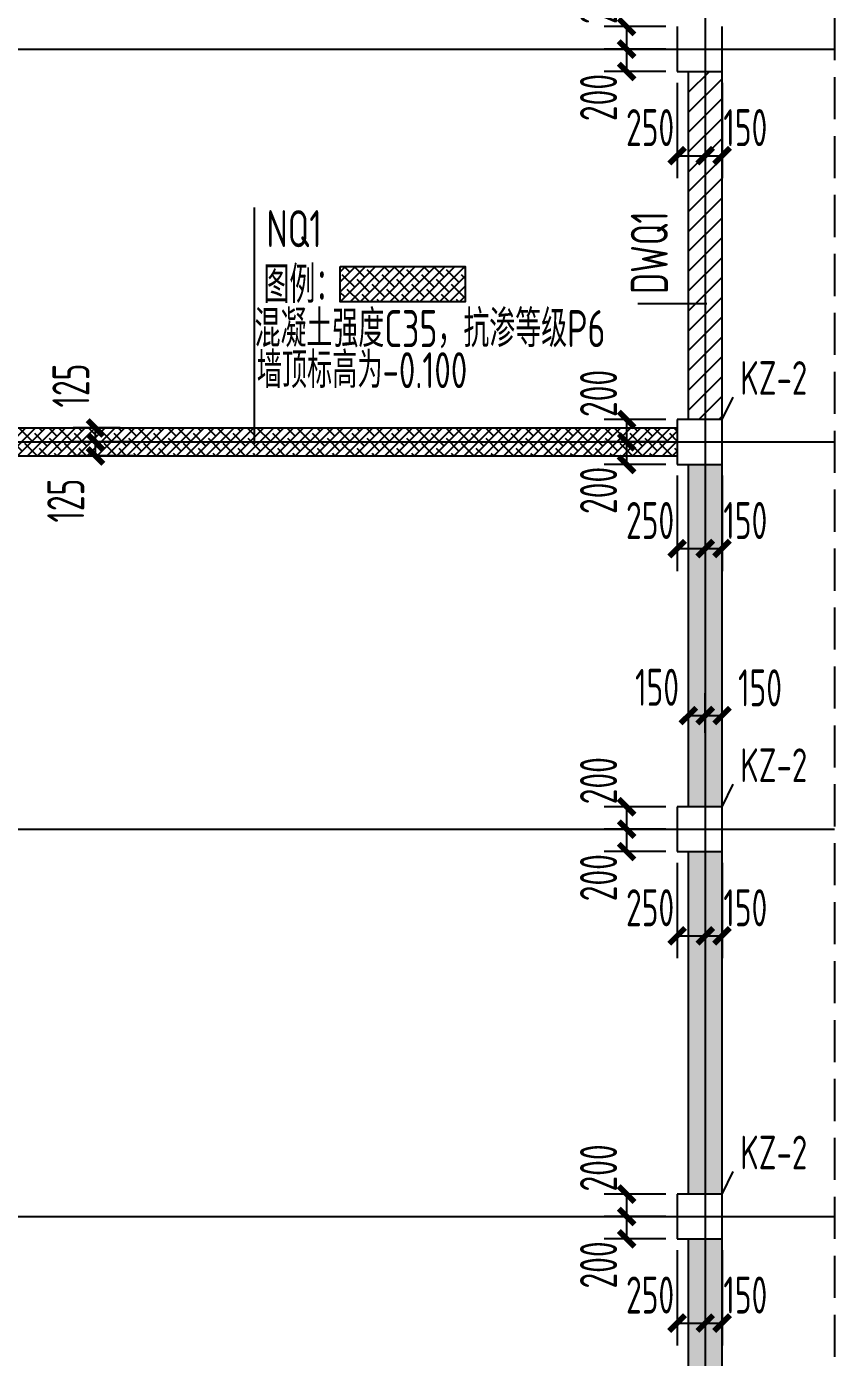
# Model space of a CAD drawing. Extents: x 899043 to 2598688, y -137197 to 211789.
# Drawn here: x 2390947 to 2398141, y 109084 to 120939 of the extents above; entities that cross this region are included whole.
import ezdxf

# ---------------------------------------------------------------- set-up
doc = ezdxf.new("R2010")
doc.units = 0
doc.header["$LTSCALE"] = 1500
doc.header["$MEASUREMENT"] = 0
doc.linetypes.add('7', pattern=[120.000008, -30.000002, 60.000004, -30.000002])
doc.linetypes.add('DASH', pattern=[0.35, 0.25, -0.1])
for name, color, linetype in [('DIM', 3, 'Continuous'), ('DOTE', 1, 'Continuous'), ('HATCH', 254, 'Continuous'), ('S_CONCWALL', 3, 'Continuous'), ('柱', 255, 'Continuous'), ('柱虚线', 54, '7'), ('柱集中标注', 2, 'Continuous'), ('砼墙', 3, 'Continuous'), ('说明图2', 6, 'Continuous')]:
    doc.layers.add(name, color=color, linetype=linetype)
doc.styles.add('H330', font='Tssdeng.shx', dxfattribs={"width": 0.65, "height": 330, "bigfont": 'tssdchn.shx'})
doc.styles.add('TSSD_Dimension', font='Tssdeng.shx', dxfattribs={"width": 0.7, "bigfont": 'hztxt.shx'})
doc.dimstyles.new('H100', dxfattribs={"dimscale": 100, "dimtxt": 3.3, "dimasz": 0.01, "dimexe": 2, "dimexo": 1, "dimgap": 1, "dimtad": 1, "dimdec": 0, "dimrnd": 1, "dimzin": 0, "dimdsep": 46, "dimtxsty": 'H330', "dimblk1": 'YGDIM', "dimblk2": 'YGDIM', "dimsah": 1, "dimcen": -2, "dimdle": 1, "dimclrt": 7, "dimadec": 0, "dimazin": 0, "dimtfac": 1, "dimtdec": 0, "dimtix": 1, "dimtmove": 2, "dimatfit": 3, "dimldrblk": 'YGDIM', "dimfxl": 0, "dimtvp": 1, "dimtolj": 1, "dimtzin": 0, "dimlwe": 25, "dimarcsym": 0})

# ---------------------------------------------------------------- blocks, each defined once
blk = doc.blocks.new('YGDIM')
at = {"color": 0, "linetype": 'ByBlock', "const_width": 50}
blk.add_lwpolyline([(-70, -70), (70, 70)], dxfattribs=at)
blk = doc.blocks.new('*D2011')
at = {"layer": 'Defpoints', "color": 0, "linetype": 'Continuous', "ltscale": 50}
for p in [(2396741, 120539), (2396991, 120539), (2396991, 119789)]:
    blk.add_point(p, dxfattribs=at)
at = {"layer": 'DIM', "color": 0, "linetype": 'Continuous', "lineweight": 25, "ltscale": 50}
for p, q in [((2396741, 120439), (2396741, 119589)), ((2396991, 120439), (2396991, 119589))]:
    blk.add_line(p, q, dxfattribs=at)
at = {"layer": 'DIM', "color": 0, "linetype": 'Continuous', "lineweight": -2, "ltscale": 50}
blk.add_line((2396742, 119789), (2396990, 119789), dxfattribs=at)
at = {"layer": 'DIM', "color": 0, "linetype": 'Continuous', "lineweight": -2, "ltscale": 50, "rotation": 180}
blk.add_blockref('YGDIM', (2396741, 119789), dxfattribs=at)
at = {"layer": 'DIM', "color": 0, "linetype": 'Continuous', "lineweight": -2, "ltscale": 50}
blk.add_blockref('YGDIM', (2396991, 119789), dxfattribs=at)
at = {"layer": 'DIM', "color": 7, "linetype": 'Continuous', "ltscale": 50, "insert": (2396500, 120039), "char_height": 330, "attachment_point": 5, "style": 'H330'}
blk.add_mtext('\\A1;250', dxfattribs=at)
blk = doc.blocks.new('*D2051')
at = {"layer": 'Defpoints', "color": 0, "linetype": 'Continuous', "ltscale": 50}
for p in [(2396991, 120539), (2397141, 120539), (2397141, 119789)]:
    blk.add_point(p, dxfattribs=at)
at = {"layer": 'DIM', "color": 0, "linetype": 'Continuous', "lineweight": 25, "ltscale": 50}
for p, q in [((2396991, 120439), (2396991, 119589)), ((2397141, 120439), (2397141, 119589))]:
    blk.add_line(p, q, dxfattribs=at)
at = {"layer": 'DIM', "color": 0, "linetype": 'Continuous', "lineweight": -2, "ltscale": 50}
for p, q in [((2396990, 119789), (2396989, 119789)), ((2396991, 119789), (2397141, 119789)), ((2397142, 119789), (2397143, 119789))]:
    blk.add_line(p, q, dxfattribs=at)
blk.add_blockref('YGDIM', (2396991, 119789), dxfattribs=at)
at = {"layer": 'DIM', "color": 0, "linetype": 'Continuous', "lineweight": -2, "ltscale": 50, "rotation": 180}
blk.add_blockref('YGDIM', (2397141, 119789), dxfattribs=at)
at = {"layer": 'DIM', "color": 7, "linetype": 'Continuous', "ltscale": 50, "insert": (2397348, 120039), "char_height": 330, "attachment_point": 5, "style": 'H330'}
blk.add_mtext('\\A1;150', dxfattribs=at)
blk = doc.blocks.new('*D2012')
at = {"layer": 'Defpoints', "color": 0, "linetype": 'Continuous', "ltscale": 50}
for p in [(2396741, 120939), (2396291, 120739), (2396741, 120739)]:
    blk.add_point(p, dxfattribs=at)
at = {"layer": 'DIM', "color": 0, "linetype": 'Continuous', "lineweight": 25, "ltscale": 50}
for p, q in [((2396641, 120939), (2396091, 120939)), ((2396641, 120739), (2396091, 120739))]:
    blk.add_line(p, q, dxfattribs=at)
at = {"layer": 'DIM', "color": 0, "linetype": 'Continuous', "lineweight": -2, "ltscale": 50}
for p, q in [((2396291, 120940), (2396291, 120941)), ((2396291, 120939), (2396291, 120739)), ((2396291, 120738), (2396291, 120737))]:
    blk.add_line(p, q, dxfattribs=at)
for p, rotation in [((2396291, 120939), 270), ((2396291, 120739), 90)]:
    blk.add_blockref('YGDIM', p, dxfattribs=dict(at, rotation=rotation))
at = {"layer": 'DIM', "color": 7, "linetype": 'Continuous', "ltscale": 50, "insert": (2396041, 121171), "char_height": 330, "attachment_point": 5, "rotation": 90, "style": 'H330'}
blk.add_mtext('\\A1;200', dxfattribs=at)
blk = doc.blocks.new('*D2013')
at = {"layer": 'Defpoints', "color": 0, "linetype": 'Continuous', "ltscale": 50}
for p in [(2396741, 120739), (2396291, 120539), (2396741, 120539)]:
    blk.add_point(p, dxfattribs=at)
at = {"layer": 'DIM', "color": 0, "linetype": 'Continuous', "lineweight": 25, "ltscale": 50}
for p, q in [((2396641, 120739), (2396091, 120739)), ((2396641, 120539), (2396091, 120539))]:
    blk.add_line(p, q, dxfattribs=at)
at = {"layer": 'DIM', "color": 0, "linetype": 'Continuous', "lineweight": -2, "ltscale": 50}
for p, q in [((2396291, 120740), (2396291, 120741)), ((2396291, 120739), (2396291, 120539)), ((2396291, 120538), (2396291, 120537))]:
    blk.add_line(p, q, dxfattribs=at)
for p, rotation in [((2396291, 120739), 270), ((2396291, 120539), 90)]:
    blk.add_blockref('YGDIM', p, dxfattribs=dict(at, rotation=rotation))
at = {"layer": 'DIM', "color": 7, "linetype": 'Continuous', "ltscale": 50, "insert": (2396041, 120307), "char_height": 330, "attachment_point": 5, "rotation": 90, "style": 'H330'}
blk.add_mtext('\\A1;200', dxfattribs=at)
blk = doc.blocks.new('*D2018')
at = {"layer": 'Defpoints', "color": 0, "linetype": 'Continuous', "ltscale": 50}
for p in [(2396741, 117039), (2396991, 117039), (2396991, 116289)]:
    blk.add_point(p, dxfattribs=at)
at = {"layer": 'DIM', "color": 0, "linetype": 'Continuous', "lineweight": 25, "ltscale": 50}
for p, q in [((2396741, 116939), (2396741, 116089)), ((2396991, 116939), (2396991, 116089))]:
    blk.add_line(p, q, dxfattribs=at)
at = {"layer": 'DIM', "color": 0, "linetype": 'Continuous', "lineweight": -2, "ltscale": 50}
blk.add_line((2396742, 116289), (2396990, 116289), dxfattribs=at)
at = {"layer": 'DIM', "color": 0, "linetype": 'Continuous', "lineweight": -2, "ltscale": 50, "rotation": 180}
blk.add_blockref('YGDIM', (2396741, 116289), dxfattribs=at)
at = {"layer": 'DIM', "color": 0, "linetype": 'Continuous', "lineweight": -2, "ltscale": 50}
blk.add_blockref('YGDIM', (2396991, 116289), dxfattribs=at)
at = {"layer": 'DIM', "color": 7, "linetype": 'Continuous', "ltscale": 50, "insert": (2396500, 116539), "char_height": 330, "attachment_point": 5, "style": 'H330'}
blk.add_mtext('\\A1;250', dxfattribs=at)
blk = doc.blocks.new('*D2052')
at = {"layer": 'Defpoints', "color": 0, "linetype": 'Continuous', "ltscale": 50}
for p in [(2396991, 117039), (2397141, 117039), (2397141, 116289)]:
    blk.add_point(p, dxfattribs=at)
at = {"layer": 'DIM', "color": 0, "linetype": 'Continuous', "lineweight": 25, "ltscale": 50}
for p, q in [((2396991, 116939), (2396991, 116089)), ((2397141, 116939), (2397141, 116089))]:
    blk.add_line(p, q, dxfattribs=at)
at = {"layer": 'DIM', "color": 0, "linetype": 'Continuous', "lineweight": -2, "ltscale": 50}
for p, q in [((2396990, 116289), (2396989, 116289)), ((2396991, 116289), (2397141, 116289)), ((2397142, 116289), (2397143, 116289))]:
    blk.add_line(p, q, dxfattribs=at)
blk.add_blockref('YGDIM', (2396991, 116289), dxfattribs=at)
at = {"layer": 'DIM', "color": 0, "linetype": 'Continuous', "lineweight": -2, "ltscale": 50, "rotation": 180}
blk.add_blockref('YGDIM', (2397141, 116289), dxfattribs=at)
at = {"layer": 'DIM', "color": 7, "linetype": 'Continuous', "ltscale": 50, "insert": (2397348, 116539), "char_height": 330, "attachment_point": 5, "style": 'H330'}
blk.add_mtext('\\A1;150', dxfattribs=at)
blk = doc.blocks.new('*D2019')
at = {"layer": 'Defpoints', "color": 0, "linetype": 'Continuous', "ltscale": 50}
for p in [(2396741, 117439), (2396291, 117239), (2396741, 117239)]:
    blk.add_point(p, dxfattribs=at)
at = {"layer": 'DIM', "color": 0, "linetype": 'Continuous', "lineweight": 25, "ltscale": 50}
for p, q in [((2396641, 117439), (2396091, 117439)), ((2396641, 117239), (2396091, 117239))]:
    blk.add_line(p, q, dxfattribs=at)
at = {"layer": 'DIM', "color": 0, "linetype": 'Continuous', "lineweight": -2, "ltscale": 50}
for p, q in [((2396291, 117440), (2396291, 117441)), ((2396291, 117439), (2396291, 117239)), ((2396291, 117238), (2396291, 117237))]:
    blk.add_line(p, q, dxfattribs=at)
for p, rotation in [((2396291, 117439), 270), ((2396291, 117239), 90)]:
    blk.add_blockref('YGDIM', p, dxfattribs=dict(at, rotation=rotation))
at = {"layer": 'DIM', "color": 7, "linetype": 'Continuous', "ltscale": 50, "insert": (2396041, 117671), "char_height": 330, "attachment_point": 5, "rotation": 90, "style": 'H330'}
blk.add_mtext('\\A1;200', dxfattribs=at)
blk = doc.blocks.new('*D2020')
at = {"layer": 'Defpoints', "color": 0, "linetype": 'Continuous', "ltscale": 50}
for p in [(2396741, 117239), (2396291, 117039), (2396741, 117039)]:
    blk.add_point(p, dxfattribs=at)
at = {"layer": 'DIM', "color": 0, "linetype": 'Continuous', "lineweight": 25, "ltscale": 50}
for p, q in [((2396641, 117239), (2396091, 117239)), ((2396641, 117039), (2396091, 117039))]:
    blk.add_line(p, q, dxfattribs=at)
at = {"layer": 'DIM', "color": 0, "linetype": 'Continuous', "lineweight": -2, "ltscale": 50}
for p, q in [((2396291, 117240), (2396291, 117241)), ((2396291, 117239), (2396291, 117039)), ((2396291, 117038), (2396291, 117037))]:
    blk.add_line(p, q, dxfattribs=at)
for p, rotation in [((2396291, 117239), 270), ((2396291, 117039), 90)]:
    blk.add_blockref('YGDIM', p, dxfattribs=dict(at, rotation=rotation))
at = {"layer": 'DIM', "color": 7, "linetype": 'Continuous', "ltscale": 50, "insert": (2396041, 116807), "char_height": 330, "attachment_point": 5, "rotation": 90, "style": 'H330'}
blk.add_mtext('\\A1;200', dxfattribs=at)
blk = doc.blocks.new('*D2025')
at = {"layer": 'Defpoints', "color": 0, "linetype": 'Continuous', "ltscale": 50}
for p in [(2396741, 113589), (2396991, 113589), (2396991, 112839)]:
    blk.add_point(p, dxfattribs=at)
at = {"layer": 'DIM', "color": 0, "linetype": 'Continuous', "lineweight": 25, "ltscale": 50}
for p, q in [((2396741, 113489), (2396741, 112639)), ((2396991, 113489), (2396991, 112639))]:
    blk.add_line(p, q, dxfattribs=at)
at = {"layer": 'DIM', "color": 0, "linetype": 'Continuous', "lineweight": -2, "ltscale": 50}
blk.add_line((2396742, 112839), (2396990, 112839), dxfattribs=at)
at = {"layer": 'DIM', "color": 0, "linetype": 'Continuous', "lineweight": -2, "ltscale": 50, "rotation": 180}
blk.add_blockref('YGDIM', (2396741, 112839), dxfattribs=at)
at = {"layer": 'DIM', "color": 0, "linetype": 'Continuous', "lineweight": -2, "ltscale": 50}
blk.add_blockref('YGDIM', (2396991, 112839), dxfattribs=at)
at = {"layer": 'DIM', "color": 7, "linetype": 'Continuous', "ltscale": 50, "insert": (2396500, 113089), "char_height": 330, "attachment_point": 5, "style": 'H330'}
blk.add_mtext('\\A1;250', dxfattribs=at)
blk = doc.blocks.new('*D2053')
at = {"layer": 'Defpoints', "color": 0, "linetype": 'Continuous', "ltscale": 50}
for p in [(2396991, 113589), (2397141, 113589), (2397141, 112839)]:
    blk.add_point(p, dxfattribs=at)
at = {"layer": 'DIM', "color": 0, "linetype": 'Continuous', "lineweight": 25, "ltscale": 50}
for p, q in [((2396991, 113489), (2396991, 112639)), ((2397141, 113489), (2397141, 112639))]:
    blk.add_line(p, q, dxfattribs=at)
at = {"layer": 'DIM', "color": 0, "linetype": 'Continuous', "lineweight": -2, "ltscale": 50}
for p, q in [((2396990, 112839), (2396989, 112839)), ((2396991, 112839), (2397141, 112839)), ((2397142, 112839), (2397143, 112839))]:
    blk.add_line(p, q, dxfattribs=at)
blk.add_blockref('YGDIM', (2396991, 112839), dxfattribs=at)
at = {"layer": 'DIM', "color": 0, "linetype": 'Continuous', "lineweight": -2, "ltscale": 50, "rotation": 180}
blk.add_blockref('YGDIM', (2397141, 112839), dxfattribs=at)
at = {"layer": 'DIM', "color": 7, "linetype": 'Continuous', "ltscale": 50, "insert": (2397348, 113089), "char_height": 330, "attachment_point": 5, "style": 'H330'}
blk.add_mtext('\\A1;150', dxfattribs=at)
blk = doc.blocks.new('*D2026')
at = {"layer": 'Defpoints', "color": 0, "linetype": 'Continuous', "ltscale": 50}
for p in [(2396741, 113989), (2396291, 113789), (2396741, 113789)]:
    blk.add_point(p, dxfattribs=at)
at = {"layer": 'DIM', "color": 0, "linetype": 'Continuous', "lineweight": 25, "ltscale": 50}
for p, q in [((2396641, 113989), (2396091, 113989)), ((2396641, 113789), (2396091, 113789))]:
    blk.add_line(p, q, dxfattribs=at)
at = {"layer": 'DIM', "color": 0, "linetype": 'Continuous', "lineweight": -2, "ltscale": 50}
for p, q in [((2396291, 113990), (2396291, 113991)), ((2396291, 113989), (2396291, 113789)), ((2396291, 113788), (2396291, 113787))]:
    blk.add_line(p, q, dxfattribs=at)
for p, rotation in [((2396291, 113989), 270), ((2396291, 113789), 90)]:
    blk.add_blockref('YGDIM', p, dxfattribs=dict(at, rotation=rotation))
at = {"layer": 'DIM', "color": 7, "linetype": 'Continuous', "ltscale": 50, "insert": (2396041, 114221), "char_height": 330, "attachment_point": 5, "rotation": 90, "style": 'H330'}
blk.add_mtext('\\A1;200', dxfattribs=at)
blk = doc.blocks.new('*D2027')
at = {"layer": 'Defpoints', "color": 0, "linetype": 'Continuous', "ltscale": 50}
for p in [(2396741, 113789), (2396291, 113589), (2396741, 113589)]:
    blk.add_point(p, dxfattribs=at)
at = {"layer": 'DIM', "color": 0, "linetype": 'Continuous', "lineweight": 25, "ltscale": 50}
for p, q in [((2396641, 113789), (2396091, 113789)), ((2396641, 113589), (2396091, 113589))]:
    blk.add_line(p, q, dxfattribs=at)
at = {"layer": 'DIM', "color": 0, "linetype": 'Continuous', "lineweight": -2, "ltscale": 50}
for p, q in [((2396291, 113790), (2396291, 113791)), ((2396291, 113789), (2396291, 113589)), ((2396291, 113588), (2396291, 113587))]:
    blk.add_line(p, q, dxfattribs=at)
for p, rotation in [((2396291, 113789), 270), ((2396291, 113589), 90)]:
    blk.add_blockref('YGDIM', p, dxfattribs=dict(at, rotation=rotation))
at = {"layer": 'DIM', "color": 7, "linetype": 'Continuous', "ltscale": 50, "insert": (2396041, 113357), "char_height": 330, "attachment_point": 5, "rotation": 90, "style": 'H330'}
blk.add_mtext('\\A1;200', dxfattribs=at)
blk = doc.blocks.new('*D2032')
at = {"layer": 'Defpoints', "color": 0, "linetype": 'Continuous', "ltscale": 50}
for p in [(2396741, 110139), (2396991, 110034), (2396991, 109389)]:
    blk.add_point(p, dxfattribs=at)
at = {"layer": 'DIM', "color": 0, "linetype": 'Continuous', "lineweight": 25, "ltscale": 50}
for p, q in [((2396741, 110039), (2396741, 109189)), ((2396991, 109934), (2396991, 109189))]:
    blk.add_line(p, q, dxfattribs=at)
at = {"layer": 'DIM', "color": 0, "linetype": 'Continuous', "lineweight": -2, "ltscale": 50}
blk.add_line((2396742, 109389), (2396990, 109389), dxfattribs=at)
at = {"layer": 'DIM', "color": 0, "linetype": 'Continuous', "lineweight": -2, "ltscale": 50, "rotation": 180}
blk.add_blockref('YGDIM', (2396741, 109389), dxfattribs=at)
at = {"layer": 'DIM', "color": 0, "linetype": 'Continuous', "lineweight": -2, "ltscale": 50}
blk.add_blockref('YGDIM', (2396991, 109389), dxfattribs=at)
at = {"layer": 'DIM', "color": 7, "linetype": 'Continuous', "ltscale": 50, "insert": (2396500, 109639), "char_height": 330, "attachment_point": 5, "style": 'H330'}
blk.add_mtext('\\A1;250', dxfattribs=at)
blk = doc.blocks.new('*D2054')
at = {"layer": 'Defpoints', "color": 0, "linetype": 'Continuous', "ltscale": 50}
for p in [(2397141, 110139), (2396991, 110034), (2397141, 109389)]:
    blk.add_point(p, dxfattribs=at)
at = {"layer": 'DIM', "color": 0, "linetype": 'Continuous', "lineweight": 25, "ltscale": 50}
for p, q in [((2397141, 110039), (2397141, 109189)), ((2396991, 109934), (2396991, 109189))]:
    blk.add_line(p, q, dxfattribs=at)
at = {"layer": 'DIM', "color": 0, "linetype": 'Continuous', "lineweight": -2, "ltscale": 50}
for p, q in [((2396990, 109389), (2396989, 109389)), ((2396991, 109389), (2397141, 109389)), ((2397142, 109389), (2397143, 109389))]:
    blk.add_line(p, q, dxfattribs=at)
blk.add_blockref('YGDIM', (2396991, 109389), dxfattribs=at)
at = {"layer": 'DIM', "color": 0, "linetype": 'Continuous', "lineweight": -2, "ltscale": 50, "rotation": 180}
blk.add_blockref('YGDIM', (2397141, 109389), dxfattribs=at)
at = {"layer": 'DIM', "color": 7, "linetype": 'Continuous', "ltscale": 50, "insert": (2397348, 109639), "char_height": 330, "attachment_point": 5, "style": 'H330'}
blk.add_mtext('\\A1;150', dxfattribs=at)
blk = doc.blocks.new('*D2033')
at = {"layer": 'Defpoints', "color": 0, "linetype": 'Continuous', "ltscale": 50}
for p in [(2396741, 110539), (2396291, 110339), (2396741, 110339)]:
    blk.add_point(p, dxfattribs=at)
at = {"layer": 'DIM', "color": 0, "linetype": 'Continuous', "lineweight": 25, "ltscale": 50}
for p, q in [((2396641, 110539), (2396091, 110539)), ((2396641, 110339), (2396091, 110339))]:
    blk.add_line(p, q, dxfattribs=at)
at = {"layer": 'DIM', "color": 0, "linetype": 'Continuous', "lineweight": -2, "ltscale": 50}
for p, q in [((2396291, 110540), (2396291, 110541)), ((2396291, 110539), (2396291, 110339)), ((2396291, 110338), (2396291, 110337))]:
    blk.add_line(p, q, dxfattribs=at)
for p, rotation in [((2396291, 110539), 270), ((2396291, 110339), 90)]:
    blk.add_blockref('YGDIM', p, dxfattribs=dict(at, rotation=rotation))
at = {"layer": 'DIM', "color": 7, "linetype": 'Continuous', "ltscale": 50, "insert": (2396041, 110771), "char_height": 330, "attachment_point": 5, "rotation": 90, "style": 'H330'}
blk.add_mtext('\\A1;200', dxfattribs=at)
blk = doc.blocks.new('*D2034')
at = {"layer": 'Defpoints', "color": 0, "linetype": 'Continuous', "ltscale": 50}
for p in [(2396741, 110339), (2396291, 110139), (2396741, 110139)]:
    blk.add_point(p, dxfattribs=at)
at = {"layer": 'DIM', "color": 0, "linetype": 'Continuous', "lineweight": 25, "ltscale": 50}
for p, q in [((2396641, 110339), (2396091, 110339)), ((2396641, 110139), (2396091, 110139))]:
    blk.add_line(p, q, dxfattribs=at)
at = {"layer": 'DIM', "color": 0, "linetype": 'Continuous', "lineweight": -2, "ltscale": 50}
for p, q in [((2396291, 110340), (2396291, 110341)), ((2396291, 110339), (2396291, 110139)), ((2396291, 110138), (2396291, 110137))]:
    blk.add_line(p, q, dxfattribs=at)
for p, rotation in [((2396291, 110339), 270), ((2396291, 110139), 90)]:
    blk.add_blockref('YGDIM', p, dxfattribs=dict(at, rotation=rotation))
at = {"layer": 'DIM', "color": 7, "linetype": 'Continuous', "ltscale": 50, "insert": (2396041, 109907), "char_height": 330, "attachment_point": 5, "rotation": 90, "style": 'H330'}
blk.add_mtext('\\A1;200', dxfattribs=at)
blk = doc.blocks.new('*D2045')
at = {"layer": 'Defpoints', "color": 0, "linetype": 'Continuous', "ltscale": 50}
for p in [(2396991, 114801), (2396841, 114547), (2396991, 114547)]:
    blk.add_point(p, dxfattribs=at)
at = {"layer": 'DIM', "color": 0, "linetype": 'Continuous', "lineweight": 25, "ltscale": 50}
for p, q in [((2396841, 114647), (2396841, 115001)), ((2396991, 114647), (2396991, 115001))]:
    blk.add_line(p, q, dxfattribs=at)
at = {"layer": 'DIM', "color": 0, "linetype": 'Continuous', "lineweight": -2, "ltscale": 50}
for p, q in [((2396840, 114801), (2396839, 114801)), ((2396841, 114801), (2396991, 114801)), ((2396992, 114801), (2396993, 114801))]:
    blk.add_line(p, q, dxfattribs=at)
blk.add_blockref('YGDIM', (2396841, 114801), dxfattribs=at)
at = {"layer": 'DIM', "color": 0, "linetype": 'Continuous', "lineweight": -2, "ltscale": 50, "rotation": 180}
blk.add_blockref('YGDIM', (2396991, 114801), dxfattribs=at)
at = {"layer": 'DIM', "color": 7, "linetype": 'Continuous', "ltscale": 50, "insert": (2396562, 115053), "char_height": 330, "attachment_point": 5, "style": 'H330'}
blk.add_mtext('\\A1;150', dxfattribs=at)
blk = doc.blocks.new('*D2046')
at = {"layer": 'Defpoints', "color": 0, "linetype": 'Continuous', "ltscale": 50}
for p in [(2397141, 114801), (2396991, 114547), (2397141, 114612)]:
    blk.add_point(p, dxfattribs=at)
at = {"layer": 'DIM', "color": 0, "linetype": 'Continuous', "lineweight": 25, "ltscale": 50}
for p, q in [((2396991, 114647), (2396991, 115001)), ((2397141, 114712), (2397141, 115001))]:
    blk.add_line(p, q, dxfattribs=at)
at = {"layer": 'DIM', "color": 0, "linetype": 'Continuous', "lineweight": -2, "ltscale": 50}
for p, q in [((2396990, 114801), (2396989, 114801)), ((2396991, 114801), (2397141, 114801)), ((2397142, 114801), (2397143, 114801))]:
    blk.add_line(p, q, dxfattribs=at)
blk.add_blockref('YGDIM', (2396991, 114801), dxfattribs=at)
at = {"layer": 'DIM', "color": 0, "linetype": 'Continuous', "lineweight": -2, "ltscale": 50, "rotation": 180}
blk.add_blockref('YGDIM', (2397141, 114801), dxfattribs=at)
at = {"layer": 'DIM', "color": 7, "linetype": 'Continuous', "ltscale": 50, "insert": (2397479, 115048), "char_height": 330, "attachment_point": 5, "style": 'H330'}
blk.add_mtext('\\A1;150', dxfattribs=at)
blk = doc.blocks.new('*D2048')
at = {"layer": 'Defpoints', "color": 0, "linetype": 'Continuous', "ltscale": 50}
for p in [(2391561, 117239), (2391996, 117239), (2391996, 117114)]:
    blk.add_point(p, dxfattribs=at)
at = {"layer": 'DIM', "color": 0, "linetype": 'Continuous', "lineweight": 25, "ltscale": 50}
for p, q in [((2391896, 117239), (2391361, 117239)), ((2391896, 117114), (2391361, 117114))]:
    blk.add_line(p, q, dxfattribs=at)
at = {"layer": 'DIM', "color": 0, "linetype": 'Continuous', "lineweight": -2, "ltscale": 50}
for p, q in [((2391561, 117240), (2391561, 117241)), ((2391561, 117114), (2391561, 117239)), ((2391561, 117113), (2391561, 117112))]:
    blk.add_line(p, q, dxfattribs=at)
for p, rotation in [((2391561, 117239), 270), ((2391561, 117114), 90)]:
    blk.add_blockref('YGDIM', p, dxfattribs=dict(at, rotation=rotation))
at = {"layer": 'DIM', "color": 7, "linetype": 'Continuous', "ltscale": 50, "insert": (2391296, 116716), "char_height": 330, "attachment_point": 5, "rotation": 90, "style": 'H330'}
blk.add_mtext('\\A1;125', dxfattribs=at)
blk = doc.blocks.new('*D2049')
at = {"layer": 'Defpoints', "color": 0, "linetype": 'Continuous', "ltscale": 50}
for p in [(2391561, 117364), (2391880, 117364), (2391996, 117239)]:
    blk.add_point(p, dxfattribs=at)
at = {"layer": 'DIM', "color": 0, "linetype": 'Continuous', "lineweight": 25, "ltscale": 50}
for p, q in [((2391780, 117364), (2391361, 117364)), ((2391896, 117239), (2391361, 117239))]:
    blk.add_line(p, q, dxfattribs=at)
at = {"layer": 'DIM', "color": 0, "linetype": 'Continuous', "lineweight": -2, "ltscale": 50}
for p, q in [((2391561, 117365), (2391561, 117366)), ((2391561, 117239), (2391561, 117364)), ((2391561, 117238), (2391561, 117237))]:
    blk.add_line(p, q, dxfattribs=at)
for p, rotation in [((2391561, 117364), 270), ((2391561, 117239), 90)]:
    blk.add_blockref('YGDIM', p, dxfattribs=dict(at, rotation=rotation))
at = {"layer": 'DIM', "color": 7, "linetype": 'Continuous', "ltscale": 50, "insert": (2391342, 117741), "char_height": 330, "attachment_point": 5, "rotation": 90, "style": 'H330'}
blk.add_mtext('\\A1;125', dxfattribs=at)

msp = doc.modelspace()

# ---------------------------------------------------------------- hatches: boundary and pattern name
at = {"layer": 'HATCH'}
h = msp.add_hatch(dxfattribs=at)
h.set_pattern_fill('ANSI31', color=256, scale=1000, style=0)
h.set_pattern_definition([(45, (-64099712.07, -184253906.23), (-88.38834765, 88.38834765), [])])
h.paths.add_polyline_path([(2397141.3, 120538.9), (2396841.3, 120538.9), (2396841.3, 117438.9), (2397141.3, 117438.9)])
h.paths.add_polyline_path([(2397059.3, 120286.4), (2397636.8, 120286.4), (2397636.8, 119791.4), (2397059.3, 119791.4)], flags=9)
at = {"layer": 'HATCH', "linetype": 'Continuous', "ltscale": 50}
h = msp.add_hatch(dxfattribs=at)
h.set_pattern_fill('ANSI38', color=256, scale=500, style=0)
h.set_pattern_definition([(45, (-64099712.07, -184253906.23), (-44.194173824, 44.194173824), []), (135, (-64099712.07, -184253906.23), (-132.582521472, 44.194173824), [156.25, -93.75])])
h.paths.add_polyline_path([(2394853.3, 118486.8), (2394853.3, 118801.4), (2393741.3, 118801.4), (2393741.3, 118486.8)])
h = msp.add_hatch(dxfattribs=at)
h.set_pattern_fill('ANSI38', color=256, scale=500, style=0)
h.set_pattern_definition([(45, (-64099712.07, -184125303.36), (-44.194173824, 44.194173824), []), (135, (-64099712.07, -184125303.36), (-132.582521472, 44.194173824), [156.25, -93.75])])
h.paths.add_polyline_path([(2389291.3, 117363.9), (2389291.3, 117113.9), (2396741.3, 117113.9), (2396741.3, 117363.9)])
h = msp.add_hatch(dxfattribs=at)
h.set_pattern_fill('钢筋混凝土', color=256, scale=50, style=0, pattern_type=2)
h.set_pattern_definition([(45, (-64099712.07, -184253906.23), (-176.7766953, 176.7766953), []), (50, (-64099712.07, -184253906.23), (358.6300913, -31.3760675), [37.5, -412.5]), (355, (-64099712.07, -184253906.23), (-69.3756668, 376.09606685), [30, -330]), (100.4514, (-64099682.2, -184253908.84), (289.25469086, 344.719771), [31.870095, -350.571056]), (46.1842, (-64099712.07, -184253806.23), (533.6205243, -82.7595072), [56.25, -618.75]), (96.6356, (-64099667.6, -184253813.13), (467.3313528, 487.0589355), [47.805144, -525.8565]), (351.1842, (-64099712.07, -184253806.23), (467.3309726, 487.0593005), [45, -495]), (21, (-64099662.07, -184253831.23), (298.45352606, -201.30944533), [37.5, -412.5]), (326, (-64099662.07, -184253831.23), (121.65766596, 362.5750225), [30, -330]), (71.4514, (-64099637.2, -184253848), (420.1113143, 161.26524835), [31.870095, -350.571056]), (37.5, (-64099712.07, -184253906.23), (6.07992766, 166.446926916), [2.5, -326, 2.5, -335, 2.5, -331.25]), (7.5, (-64099712.07, -184253906.23), (131.53476872, 197.20585594), [2.5, -191, 2.5, -318.5, 2.5, -126.25]), (327.5, (-64099823.57, -184253906.23), (266.91121809, -11.27743587), [2.5, -125, 2.5, -390, 2.5, -517.5]), (317.5, (-64099873.57, -184253906.23), (291.59308467, 50.05249117), [2.5, -162.5, 2.5, -259, 2.5, -367.5])])
h.paths.add_polyline_path([(2388241.3, 113588.9), (2387941.3, 113588.9), (2387941.3, 110538.9), (2388241.3, 110538.9)])
h.paths.add_polyline_path([(2396841.3, 106888.9), (2397141.3, 106888.9), (2397141.3, 110138.9), (2396841.3, 110138.9)])
h.paths.add_polyline_path([(2396841.3, 110538.9), (2397141.3, 110538.9), (2397141.3, 113588.9), (2396841.3, 113588.9)])
h.paths.add_polyline_path([(2397141.3, 117038.9), (2396841.3, 117038.9), (2396841.3, 113988.9), (2397141.3, 113988.9)])
h.paths.add_polyline_path([(2397059.3, 109886.4), (2397636.8, 109886.4), (2397636.8, 109391.4), (2397059.3, 109391.4)], flags=9)
h.paths.add_polyline_path([(2397059.3, 113336.4), (2397636.8, 113336.4), (2397636.8, 112841.4), (2397059.3, 112841.4)], flags=9)
h.paths.add_polyline_path([(2397059.3, 116786.4), (2397636.8, 116786.4), (2397636.8, 116291.4), (2397059.3, 116291.4)], flags=9)
h.paths.add_polyline_path([(2388691.3, 106788.9), (2388691.3, 106488.9), (2396741.3, 106488.9), (2396741.3, 106788.9)])
h.paths.add_polyline_path([(2387941.3, 107188.9), (2388241.3, 107188.9), (2388241.3, 110138.9), (2387941.3, 110138.9)])
h.paths.add_polyline_path([(2388241.3, 114838.9), (2387941.3, 114838.9), (2387941.3, 113988.9), (2388241.3, 113988.9)])
h.paths.add_polyline_path([(2387941.3, 115438.9), (2388241.3, 115438.9), (2388241.3, 117038.9), (2387941.3, 117038.9)])

# ---------------------------------------------------------------- linework, layer by layer
at = {"layer": 'DOTE'}
for p, q in [((2396991.3, 124688.9), (2396991.3, 105488.9)), ((2386641.3, 120738.9), (2398141.3, 120738.9)), ((2386641.3, 117238.9), (2398141.3, 117238.9)), ((2386641.3, 113788.9), (2398141.3, 113788.9)), ((2386641.3, 110338.9), (2398141.3, 110338.9))]:
    msp.add_line(p, q, dxfattribs=at)
at = {"layer": 'HATCH', "color": 8, "linetype": 'DASH'}
msp.add_lwpolyline([(2386641.3, 124688.9), (2398141.3, 124688.9), (2398141.3, 105488.9), (2386641.3, 105488.9)], close=True, dxfattribs=at)
at = {"layer": 'S_CONCWALL'}
msp.add_lwpolyline([(2393741.3, 118801.4), (2394853.3, 118801.4), (2394853.3, 118486.8), (2393741.3, 118486.8)], close=True, dxfattribs=at)
at = {"layer": '柱'}
for p, q in [((2396741.3, 120938.9), (2396741.3, 120538.9)), ((2397141.3, 120538.9), (2397141.3, 120938.9)), ((2396741.3, 120538.9), (2396841.3, 120538.9)), ((2396841.3, 117438.9), (2396741.3, 117438.9)), ((2396741.3, 117438.9), (2396741.3, 117363.9)), ((2397141.3, 117038.9), (2397141.3, 117438.9)), ((2396741.3, 117113.9), (2396741.3, 117038.9)), ((2396741.3, 117038.9), (2396841.3, 117038.9)), ((2396841.3, 113988.9), (2396741.3, 113988.9)), ((2396741.3, 113988.9), (2396741.3, 113588.9)), ((2397141.3, 113588.9), (2397141.3, 113988.9)), ((2396741.3, 113588.9), (2396841.3, 113588.9)), ((2396841.3, 110538.9), (2396741.3, 110538.9)), ((2396741.3, 110538.9), (2396741.3, 110138.9)), ((2397141.3, 110138.9), (2397141.3, 110538.9)), ((2396741.3, 110138.9), (2396841.3, 110138.9))]:
    msp.add_line(p, q, dxfattribs=at)
at = {"layer": '柱虚线'}
for p, q in [((2396841.3, 120538.9), (2397141.3, 120538.9)), ((2397141.3, 117438.9), (2396841.3, 117438.9)), ((2396741.3, 117363.9), (2396741.3, 117113.9)), ((2396841.3, 117038.9), (2397141.3, 117038.9)), ((2397141.3, 113988.9), (2396841.3, 113988.9)), ((2396841.3, 113588.9), (2397141.3, 113588.9)), ((2397141.3, 110538.9), (2396841.3, 110538.9)), ((2396841.3, 110138.9), (2397141.3, 110138.9))]:
    msp.add_line(p, q, dxfattribs=at)
at = {"layer": '柱集中标注'}
for p, q in [((2397141.3, 117438.9), (2397241.3, 117638.9)), ((2397141.3, 113988.9), (2397241.3, 114188.9)), ((2397141.3, 110538.9), (2397241.3, 110738.9))]:
    msp.add_line(p, q, dxfattribs=at)
at = {"layer": '砼墙'}
for p, q in [((2396841.3, 117438.9), (2396841.3, 120538.9)), ((2397141.3, 117438.9), (2397141.3, 120538.9)), ((2388341.3, 117363.9), (2396741.3, 117363.9)), ((2388341.3, 117113.9), (2396741.3, 117113.9)), ((2396841.3, 113988.9), (2396841.3, 117038.9)), ((2397141.3, 113988.9), (2397141.3, 117038.9)), ((2396841.3, 110538.9), (2396841.3, 113588.9)), ((2397141.3, 110538.9), (2397141.3, 113588.9)), ((2396841.3, 106888.9), (2396841.3, 110138.9)), ((2397141.3, 106888.9), (2397141.3, 110138.9))]:
    msp.add_line(p, q, dxfattribs=at)
at = {"layer": '说明图2', "color": 3}
for p, q in [((2392977.7, 117221), (2392977.7, 119328.7)), ((2396391.5, 118473.1), (2397004.7, 118473.1))]:
    msp.add_line(p, q, dxfattribs=at)

# ---------------------------------------------------------------- texts
at = {"color": 3, "style": 'TSSD_Dimension', "width": 0.7}
msp.add_text('墙顶标高为-0.100', height=320, dxfattribs=at).set_placement((2392997.4, 117718.2))
at = {"layer": '柱集中标注', "color": 6, "style": 'TSSD_Dimension', "width": 0.7}
for p in [(2397302.5, 117658.9), (2397302.5, 114208.9), (2397302.5, 110758.9)]:
    msp.add_text('KZ-2', height=300, dxfattribs=at).set_placement(p)
at = {"layer": '说明图2', "color": 3, "style": 'TSSD_Dimension', "width": 0.7}
msp.add_text('NQ1', height=330, dxfattribs=at).set_placement((2393083.3, 118973.8))
msp.add_text('DWQ1', height=330, rotation=90, dxfattribs=at).set_placement((2396658.1, 118555.6))
at = {"layer": '说明图2', "style": 'TSSD_Dimension', "width": 0.7}
for s, p in [('图例：', (2393057.3, 118475.7)), ('混凝土强度C35，抗渗等级P6', (2392977.7, 118083.4))]:
    msp.add_text(s, height=330, dxfattribs=at).set_placement(p)

# ---------------------------------------------------------------- dimensions: what is measured, and where the dimension line sits
at = {"layer": 'DIM', "linetype": 'Continuous', "ltscale": 50}
for base, p1, p2, picture, middle in [((2396291.3, 120738.9), (2396741.3, 120938.9), (2396741.3, 120738.9), '*D2012', (2396041.3, 121170.6)), ((2396291.3, 120538.9), (2396741.3, 120738.9), (2396741.3, 120538.9), '*D2013', (2396041.3, 120307.2)), ((2391561.3, 117363.9), (2391995.7, 117238.9), (2391879.8, 117363.9), '*D2049', (2391342.1, 117740.9)), ((2396291.3, 117238.9), (2396741.3, 117438.9), (2396741.3, 117238.9), '*D2019', (2396041.3, 117670.6)), ((2391561.3, 117238.9), (2391995.7, 117113.9), (2391995.7, 117238.9), '*D2048', (2391296.3, 116715.7)), ((2396291.3, 117038.9), (2396741.3, 117238.9), (2396741.3, 117038.9), '*D2020', (2396041.3, 116807.2)), ((2396291.3, 113788.9), (2396741.3, 113988.9), (2396741.3, 113788.9), '*D2026', (2396041.3, 114220.6)), ((2396291.3, 113588.9), (2396741.3, 113788.9), (2396741.3, 113588.9), '*D2027', (2396041.3, 113357.2)), ((2396291.3, 110338.9), (2396741.3, 110538.9), (2396741.3, 110338.9), '*D2033', (2396041.3, 110770.6)), ((2396291.3, 110138.9), (2396741.3, 110338.9), (2396741.3, 110138.9), '*D2034', (2396041.3, 109907.2))]:
    dim = msp.add_linear_dim(base=base, p1=p1, p2=p2, angle=90, dimstyle='H100', dxfattribs=at)
    dim.commit()
    dim.dimension.update_dxf_attribs({"geometry": picture, "text_midpoint": middle, "dimtype": 160})
for base, p1, p2, picture, middle in [((2396991.3, 119788.9), (2396741.3, 120538.9), (2396991.3, 120538.9), '*D2011', (2396500.2, 120038.9)), ((2397141.3, 119788.9), (2396991.3, 120538.9), (2397141.3, 120538.9), '*D2051', (2397348, 120038.9)), ((2396991.3, 116288.9), (2396741.3, 117038.9), (2396991.3, 117038.9), '*D2018', (2396500.2, 116538.9)), ((2397141.3, 116288.9), (2396991.3, 117038.9), (2397141.3, 117038.9), '*D2052', (2397348, 116538.9)), ((2396991.3, 114800.9), (2396841.3, 114547.1), (2396991.3, 114547.1), '*D2045', (2396562.1, 115052.6)), ((2397141.3, 114800.9), (2396991.3, 114547.1), (2397141.3, 114612.4), '*D2046', (2397478.9, 115047.8)), ((2396991.3, 112838.9), (2396741.3, 113588.9), (2396991.3, 113588.9), '*D2025', (2396500.2, 113088.9)), ((2397141.3, 112838.9), (2396991.3, 113588.9), (2397141.3, 113588.9), '*D2053', (2397348, 113088.9)), ((2396991.3, 109388.9), (2396741.3, 110138.9), (2396991.3, 110034.3), '*D2032', (2396500.2, 109638.9)), ((2397141.3, 109388.9), (2396991.3, 110034.3), (2397141.3, 110138.9), '*D2054', (2397348, 109638.9))]:
    dim = msp.add_linear_dim(base=base, p1=p1, p2=p2, dimstyle='H100', dxfattribs=at)
    dim.commit()
    dim.dimension.update_dxf_attribs({"geometry": picture, "text_midpoint": middle, "dimtype": 160})

doc.saveas('drawing.dxf')
